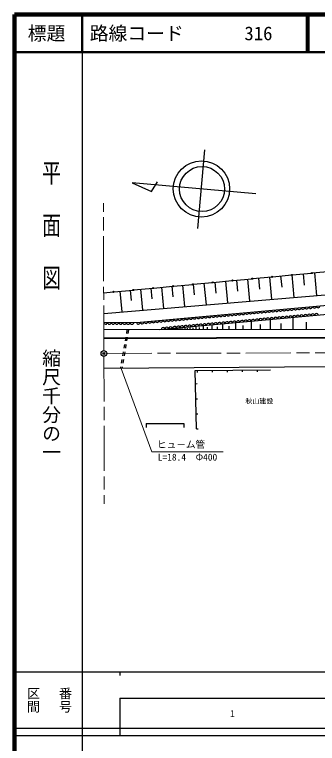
# Model space of a CAD drawing. Units: millimetres, scale not verified. Extents: x 40000 to 680000, y 20000 to 380000.
# Drawn here: x 40000 to 120582, y 185930 to 380000 of the extents above; entities that cross this region are included whole.
import ezdxf
from ezdxf.enums import TextEntityAlignment as Align

# ---------------------------------------------------------------- set-up
doc = ezdxf.new("R2010")
doc.units = ezdxf.units.MM
doc.header["$LTSCALE"] = 1000
doc.header["$PDMODE"] = 32
doc.header["$PDSIZE"] = 500
doc.linetypes.add('CHAIN', pattern=[18.5, 12, -1.5, 3.5, -1.5])
doc.layers.add('作業ﾚｲﾔ1', color=7, linetype='Continuous', lineweight=25)
doc.styles.add('@ＭＳ ゴシック', font='')
doc.styles.add('ＭＳ ゴシック', font='')
doc.styles.get('@ＭＳ ゴシック').set_extended_font_data('@MS Gothic')
doc.styles.get('ＭＳ ゴシック').set_extended_font_data('MS Gothic')

msp = doc.modelspace()

# ---------------------------------------------------------------- linework, layer by layer
at = {"layer": '作業ﾚｲﾔ1', "lineweight": 140}
for p, q in [((40000, 380000), (40000, 20000)), ((680000, 380000), (40000, 380000))]:
    msp.add_line(p, q, dxfattribs=at)
at = {"layer": '作業ﾚｲﾔ1', "lineweight": 50}
for p, q in [((58000, 380000), (58000, 370000)), ((117750, 380000), (117750, 370000)), ((118250, 380000), (118250, 370000)), ((40000, 370000), (680000, 370000))]:
    msp.add_line(p, q, dxfattribs=at)
at = {"layer": '作業ﾚｲﾔ1'}
for p, q in [((58000, 370000), (58000, 20000)), ((88803, 323083), (90651, 343983)), ((104158, 332257), (71286, 335164)), ((71286, 335164), (76473, 332894)), ((76473, 332894), (78049, 335444)), ((108704, 310194), (113682, 310666)), ((113770, 310675), (114338, 304691)), ((113981, 310695), (118958, 311167)), ((116761, 310959), (117045, 307967)), ((119257, 311195), (124235, 311668)), ((119769, 311244), (120343, 305197)), ((87599, 308190), (92577, 308663)), ((92876, 308691), (97853, 309164)), ((93265, 308728), (93537, 305860)), ((96148, 309002), (96698, 303205)), ((98152, 309192), (103130, 309665)), ((99046, 309277), (99321, 306379)), ((101960, 309553), (102516, 303695)), ((103428, 309693), (108406, 310165)), ((104889, 309831), (105167, 306902)), ((107833, 310111), (108395, 304190)), ((110794, 310392), (111075, 307432)), ((66494, 306187), (71472, 306659)), ((71770, 306688), (76748, 307160)), ((73507, 306853), (74035, 301297)), ((76285, 307116), (76549, 304338)), ((77047, 307189), (82024, 307661)), ((79078, 307381), (79611, 301766)), ((81885, 307648), (82152, 304840)), ((82323, 307689), (87301, 308162)), ((84708, 307916), (85246, 302241)), ((87545, 308185), (87814, 305348)), ((90397, 308456), (90942, 302721)), ((63707, 305922), (66196, 306158)), ((63723, 300429), (123708, 305480)), ((67996, 306329), (68517, 300832)), ((70744, 306590), (71005, 303842)), ((72448, 298037), (152553, 305335)), ((152757, 302844), (78559, 296084)), ((114145, 296140), (114144, 299326)), ((63730, 298072), (72448, 298037)), ((88317, 296096), (88317, 296973)), ((90257, 296099), (90257, 297149)), ((92605, 296102), (92605, 297363)), ((95445, 296106), (95444, 297622)), ((97081, 296108), (97081, 297035)), ((98880, 296136), (98880, 297935)), ((100860, 296136), (100859, 297225)), ((103036, 296137), (103036, 298314)), ((105430, 296138), (105430, 297454)), ((108064, 296138), (108063, 298772)), ((110960, 296139), (110960, 297732)), ((117649, 296141), (117648, 298068)), ((123736, 296143), (63736, 296064)), ((69912, 296072), (69744, 295086)), ((70318, 296073), (70149, 295087)), ((82635, 296089), (82635, 296455)), ((82992, 296089), (82992, 296327)), ((83384, 296090), (83384, 296523)), ((83816, 296090), (83815, 296368)), ((84290, 296091), (84290, 296606)), ((84812, 296092), (84812, 296418)), ((85386, 296093), (85386, 296706)), ((86018, 296093), (86018, 296479)), ((86713, 296094), (86712, 296826)), ((87477, 296095), (87476, 296552)), ((89241, 296098), (89241, 296641)), ((91375, 296100), (91375, 296748)), ((93957, 296104), (93957, 296878)), ((63742, 293964), (123724, 294143)), ((63743, 293764), (123743, 293943)), ((69575, 294101), (69407, 293115)), ((69981, 294101), (69812, 293116)), ((69238, 292129), (69070, 291144)), ((69644, 292130), (69475, 291144)), ((68901, 290158), (68733, 289172)), ((69307, 290158), (69138, 289173)), ((68564, 288186), (68396, 287201)), ((68970, 288187), (68801, 287201)), ((123840, 286194), (63767, 285764)), ((68227, 286215), (68155, 285795)), ((68633, 286216), (68562, 285798)), ((88053, 285210), (108084, 285418)), ((96557, 285298), (96562, 284798)), ((100557, 285340), (100562, 284840)), ((104556, 285381), (104562, 284881)), ((88366, 269717), (88053, 285210)), ((88557, 285215), (88562, 284715)), ((92557, 285256), (92562, 284756)), ((88124, 281714), (88624, 281724)), ((88205, 277715), (88704, 277725)), ((88285, 273716), (88785, 273726)), ((75003, 271079), (85003, 271079)), ((75003, 271079), (75003, 270079)), ((85003, 271079), (85003, 270079)), ((88366, 269717), (88866, 269727)), ((40000, 205000), (579000, 205000)), ((68000, 205000), (68000, 204000)), ((68000, 198000), (579000, 198000)), ((68000, 198000), (68000, 188000)), ((40000, 190000), (579000, 190000)), ((40000, 188000), (579000, 188000))]:
    msp.add_line(p, q, dxfattribs=at)
at = {"layer": '作業ﾚｲﾔ1', "linetype": 'CHAIN', "lineweight": 13}
for p, q in [((63753, 290514), (63636, 329764)), ((64505, 289766), (123755, 289943)), ((63757, 289014), (63875, 249764))]:
    msp.add_line(p, q, dxfattribs=at)
at = {"layer": '作業ﾚｲﾔ1', "lineweight": 13}
for q in [(68349, 285797), (95519, 263574)]:
    msp.add_line((76519, 263574), q, dxfattribs=at)
at = {"layer": '作業ﾚｲﾔ1'}
for centre, radius in [((89730, 333575), 7493), ((89887, 333552), 5995), ((113831, 310680), 150), ((119108, 311181), 150), ((92726, 308677), 150), ((98003, 309178), 150), ((103279, 309679), 150), ((108555, 310180), 150), ((71621, 306673), 150), ((76897, 307174), 150), ((82174, 307675), 150), ((87450, 308176), 150), ((66345, 306173), 150), ((63755, 289764), 750)]:
    msp.add_circle(centre, radius, dxfattribs=at)
for centre, start, end in [((102822, 300804), 185.2058, 5.2058), ((103818, 300895), 185.2058, 5.2058), ((104814, 300986), 185.2058, 5.2058), ((105810, 301077), 185.2058, 5.2058), ((106805, 301167), 185.2058, 5.2058), ((107801, 301258), 185.2058, 5.2058), ((108797, 301349), 185.2058, 5.2058), ((109793, 301440), 185.2058, 5.2058), ((110789, 301530), 185.2058, 5.2058), ((111785, 301621), 185.2058, 5.2058), ((112781, 301712), 185.2058, 5.2058), ((113777, 301803), 185.2058, 5.2058), ((114772, 301893), 185.2058, 5.2058), ((115768, 301984), 185.2058, 5.2058), ((116764, 302075), 185.2058, 5.2058), ((117760, 302165), 185.2058, 5.2058), ((118756, 302256), 185.2058, 5.2058), ((119752, 302347), 185.2058, 5.2058), ((120748, 302438), 185.2058, 5.2058), ((81909, 298899), 185.2058, 5.2058), ((82904, 298990), 185.2058, 5.2058), ((83900, 299081), 185.2058, 5.2058), ((84896, 299171), 185.2058, 5.2058), ((85892, 299262), 185.2058, 5.2058), ((86888, 299353), 185.2058, 5.2058), ((87884, 299443), 185.2058, 5.2058), ((88880, 299534), 185.2058, 5.2058), ((89876, 299625), 185.2058, 5.2058), ((90871, 299716), 185.2058, 5.2058), ((91867, 299806), 185.2058, 5.2058), ((92863, 299897), 185.2058, 5.2058), ((93859, 299988), 185.2058, 5.2058), ((94855, 300079), 185.2058, 5.2058), ((95851, 300169), 185.2058, 5.2058), ((96847, 300260), 185.2058, 5.2058), ((97843, 300351), 185.2058, 5.2058), ((98838, 300442), 185.2058, 5.2058), ((99834, 300532), 185.2058, 5.2058), ((100830, 300623), 185.2058, 5.2058), ((101826, 300714), 185.2058, 5.2058), ((104457, 298443), 5.2058, 185.2058), ((105453, 298534), 5.2058, 185.2058), ((106449, 298625), 5.2058, 185.2058), ((107445, 298715), 5.2058, 185.2058), ((108441, 298806), 5.2058, 185.2058), ((109437, 298897), 5.2058, 185.2058), ((110433, 298988), 5.2058, 185.2058), ((111429, 299078), 5.2058, 185.2058), ((112424, 299169), 5.2058, 185.2058), ((113420, 299260), 5.2058, 185.2058), ((114416, 299350), 5.2058, 185.2058), ((115412, 299441), 5.2058, 185.2058), ((116408, 299532), 5.2058, 185.2058), ((117404, 299623), 5.2058, 185.2058), ((118400, 299713), 5.2058, 185.2058), ((119396, 299804), 5.2058, 185.2058), ((120391, 299895), 5.2058, 185.2058), ((64230, 298070), 179.77052, 359.77052), ((65230, 298066), 179.77052, 359.77052), ((66230, 298062), 179.77052, 359.77052), ((67230, 298058), 179.77052, 359.77052), ((68230, 298054), 179.77052, 359.77052), ((69230, 298050), 179.77052, 359.77052), ((70230, 298046), 179.77052, 359.77052), ((71230, 298042), 179.77052, 359.77052), ((72946, 298082), 185.2058, 5.2058), ((73942, 298173), 185.2058, 5.2058), ((74937, 298264), 185.2058, 5.2058), ((75933, 298355), 185.2058, 5.2058), ((76929, 298445), 185.2058, 5.2058), ((77925, 298536), 185.2058, 5.2058), ((78921, 298627), 185.2058, 5.2058), ((79917, 298718), 185.2058, 5.2058), ((80913, 298808), 185.2058, 5.2058), ((82548, 296447), 5.2058, 185.2058), ((83544, 296538), 5.2058, 185.2058), ((84540, 296628), 5.2058, 185.2058), ((85536, 296719), 5.2058, 185.2058), ((86532, 296810), 5.2058, 185.2058), ((87528, 296901), 5.2058, 185.2058), ((88523, 296991), 5.2058, 185.2058), ((89519, 297082), 5.2058, 185.2058), ((90515, 297173), 5.2058, 185.2058), ((91511, 297264), 5.2058, 185.2058), ((92507, 297354), 5.2058, 185.2058), ((93503, 297445), 5.2058, 185.2058), ((94499, 297536), 5.2058, 185.2058), ((95495, 297627), 5.2058, 185.2058), ((96490, 297717), 5.2058, 185.2058), ((97486, 297808), 5.2058, 185.2058), ((98482, 297899), 5.2058, 185.2058), ((99478, 297989), 5.2058, 185.2058), ((100474, 298080), 5.2058, 185.2058), ((101470, 298171), 5.2058, 185.2058), ((102466, 298262), 5.2058, 185.2058), ((103462, 298352), 5.2058, 185.2058), ((79561, 296175), 5.2058, 185.2058), ((80556, 296266), 5.2058, 185.2058), ((81552, 296356), 5.2058, 185.2058)]:
    msp.add_arc(centre, 500, start, end, dxfattribs=at)
msp.add_point((63755, 289764), dxfattribs=at)
msp.add_point((63755, 289764), dxfattribs=at)
msp.add_point((63755, 289764), dxfattribs=at)

# ---------------------------------------------------------------- texts
at = {"layer": '作業ﾚｲﾔ1', "style": 'ＭＳ ゴシック'}
for s, height, p in [('標題', 3666, (48500, 375000)), ('秋山建設', 1320, (105130, 277087))]:
    msp.add_text(s, height=height, dxfattribs=at).set_placement(p, align=Align.MIDDLE_CENTER)
for s, p in [('路線コード', (60000, 375000)), ('316', (101142, 375000))]:
    msp.add_text(s, height=3666, dxfattribs=at).set_placement(p, align=Align.MIDDLE_LEFT)
at = {"layer": '作業ﾚｲﾔ1', "style": '@ＭＳ ゴシック', "width": 1.4}
msp.add_text('平  面  図', height=3666, rotation=270, dxfattribs=at).set_placement((49777, 306475), align=Align.MIDDLE_RIGHT)
at = {"layer": '作業ﾚｲﾔ1', "style": '@ＭＳ ゴシック'}
msp.add_text('縮尺千分の一', height=3666, rotation=270, dxfattribs=at).set_placement((49777, 261030), align=Align.MIDDLE_RIGHT)
at = {"layer": '作業ﾚｲﾔ1', "style": 'ＭＳ ゴシック'}
msp.add_text('ヒュ－ム管', height=1833, dxfattribs=at).set_placement((77894, 264074), align=Align.BOTTOM_LEFT)
msp.add_text('L=18.4\u3000Φ400', height=1833, dxfattribs=at).set_placement((86019, 263074), align=Align.TOP_CENTER)
at = {"layer": '作業ﾚｲﾔ1', "style": '@ＭＳ ゴシック'}
for s, p in [('区間', (45000, 197500)), ('番号', (53500, 197500))]:
    msp.add_text(s, height=2566, rotation=270, dxfattribs=at).set_placement(p, align=Align.MIDDLE_CENTER)
at = {"layer": '作業ﾚｲﾔ1', "style": 'ＭＳ ゴシック'}
msp.add_text('1', height=1833, dxfattribs=at).set_placement((98000, 192405), align=Align.BOTTOM_CENTER)

doc.saveas('drawing.dxf')
